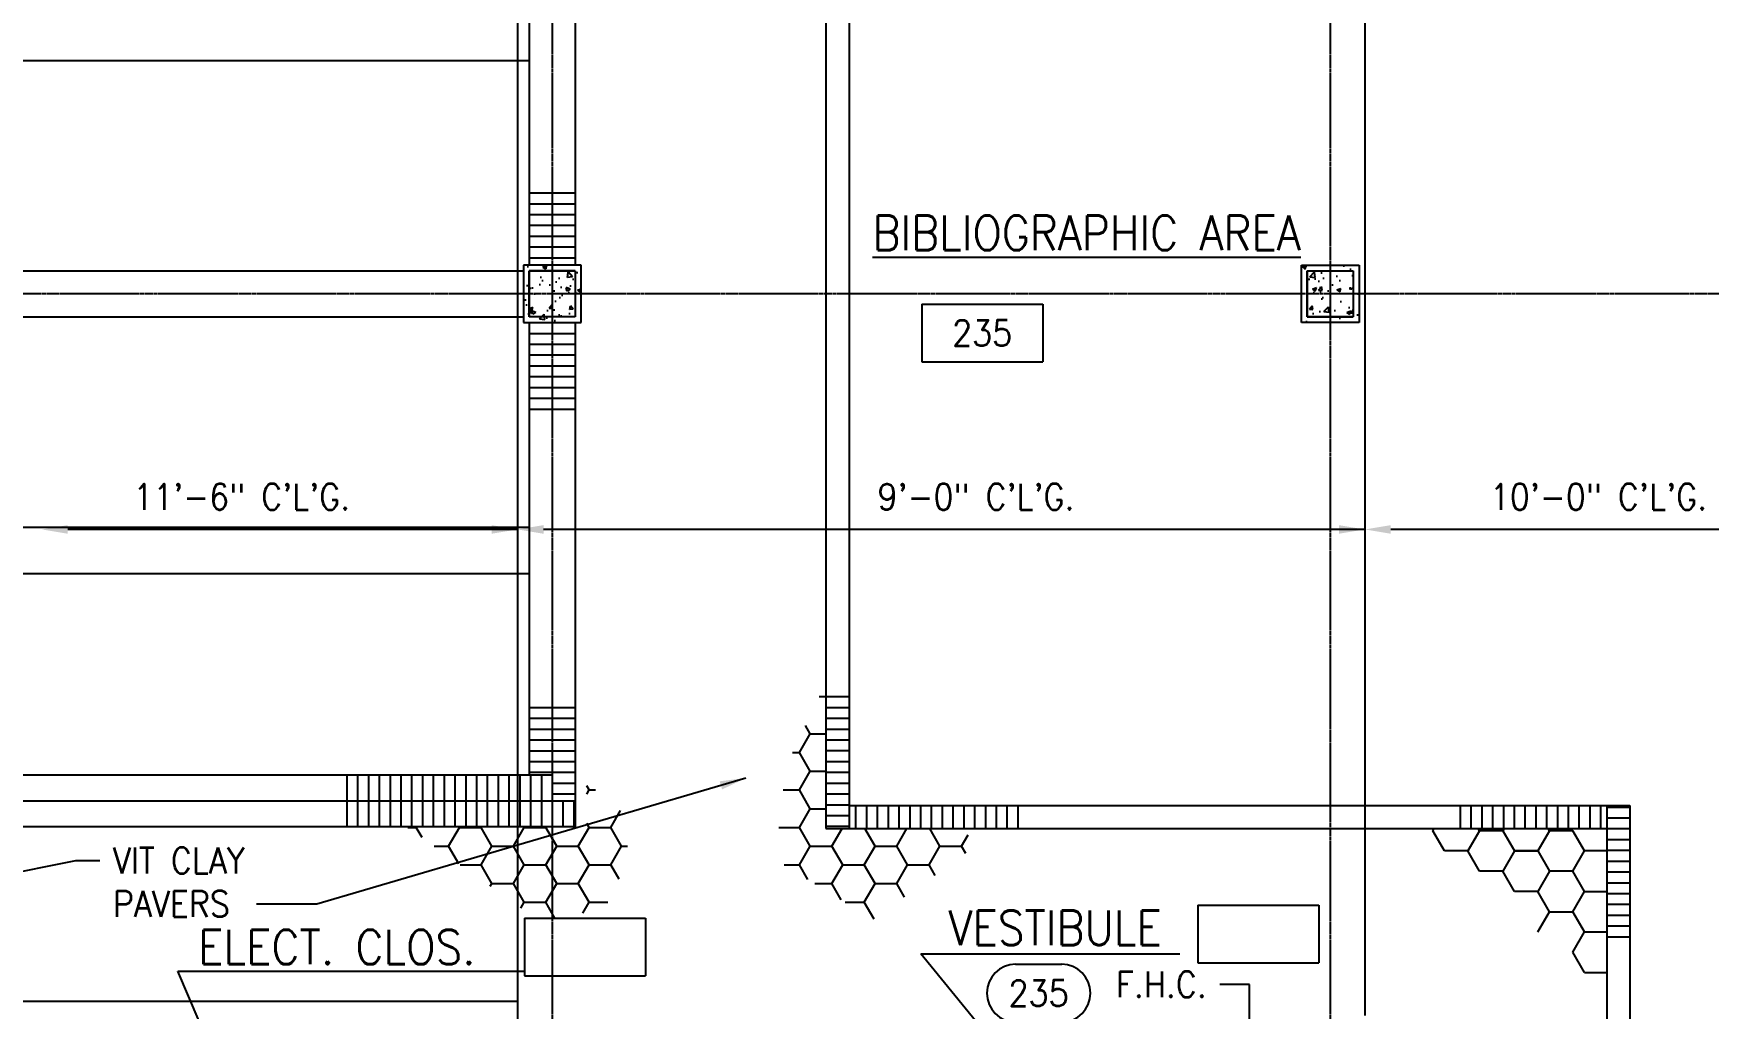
# Model space of a CAD drawing. Header units: inches. Extents: x 388 to 4053, y 352 to 2882.
# Drawn here: x 2377 to 2958, y 1339 to 1678 of the extents above; entities that cross this region are included whole.
import ezdxf
from ezdxf.enums import TextEntityAlignment as Align

# ---------------------------------------------------------------- set-up
doc = ezdxf.new("R2010")
doc.units = ezdxf.units.IN
doc.header["$LTSCALE"] = 0.5
doc.header["$MEASUREMENT"] = 0
doc.linetypes.add('CENTER', pattern=[3.25, 2.5, -0.25, 0.25, -0.25])
doc.linetypes.add('HIDDEN', pattern=[0.375, 0.25, -0.125])
for name, color, linetype in [('A-ANNO-TEXT', 7, 'Continuous'), ('A-COLS', 2, 'Continuous'), ('A-COLS-PATT', 8, 'Continuous'), ('A-DOOR-IDEN', 7, 'Continuous'), ('A-FLOR-IDEN', 7, 'Continuous'), ('A-FLOR-LEVL', 2, 'Continuous'), ('A-FLOR-OVHD', 2, 'Continuous'), ('A-FLOR-PATT', 8, 'Continuous'), ('A-GRID', 8, 'CENTER'), ('A-WALL', 2, 'Continuous'), ('A-WALL-PATT', 8, 'Continuous')]:
    doc.layers.add(name, color=color, linetype=linetype)
doc.styles.add('ROMANS', font='romans.shx', dxfattribs={"width": 0.9})
doc.dimstyles.new('LD96', dxfattribs={"dimscale": 96, "dimtxt": 0.09375, "dimasz": 0.09375, "dimexe": 0.046875, "dimexo": 0.046875, "dimgap": 0.046875, "dimtad": 0, "dimdec": 4, "dimzin": 3, "dimdsep": 46, "dimlunit": 4, "dimtxsty": 'ROMANS', "dimcen": 0.046875, "dimaunit": 1, "dimadec": 0, "dimazin": 0, "dimtfac": 0.7, "dimtdec": 4, "dimtofl": 0, "dimtmove": 2, "dimatfit": 3, "dimfxl": 0, "dimfrac": 1, "dimtolj": 1, "dimtzin": 0, "dimarcsym": 0})
doc.dimstyles.new('LE96A', dxfattribs={"dimscale": 96, "dimtxt": 0.09375, "dimasz": 0.125, "dimexe": 0.046875, "dimexo": 0.046875, "dimgap": 0.046875, "dimtad": 0, "dimdec": 4, "dimzin": 3, "dimdsep": 46, "dimlunit": 4, "dimtxsty": 'ROMANS', "dimcen": 0.046875, "dimaunit": 1, "dimadec": 0, "dimazin": 0, "dimtfac": 0.7, "dimtdec": 4, "dimtofl": 0, "dimtmove": 2, "dimatfit": 3, "dimfxl": 0, "dimfrac": 1, "dimtolj": 1, "dimtzin": 0, "dimarcsym": 0})
pattern_1 = [(0, (3.787, -1.4544), (0, 3.75), [])]
pattern_2 = [(50, (11.203, -0.822), (14.345204, -1.255043), [1.5, -16.5]), (355, (11.203, -0.822), (-2.77503, 15.04384), [1.2, -13.2]), (100.4514, (12.398, -0.927), (11.57019, 13.78879), [1.274804, -14.02284]), (46.1842, (11.203, 3.178), (21.34482, -3.31038), [2.25, -24.75]), (96.6356, (12.981, 2.902), (18.69325, 19.48236), [1.9122, -21.03426]), (351.1842, (11.203, 3.178), (18.69324, 19.48237), [1.8, -19.8]), (21, (13.203, 2.178), (11.93814, -8.052378), [1.5, -16.5]), (326, (13.203, 2.178), (4.866307, 14.503), [1.2, -13.2]), (71.4514, (14.197, 1.507), (16.80445, 6.45061), [1.274804, -14.02284]), (37.5, (11.2027, -0.8225), (0.243197, 6.657877), [0, -13.04, 0, -13.4, 0, -13.25]), (7.5, (11.203, -0.8225), (5.26139, 7.888234), [0, -7.64, 0, -12.74, 0, -5.05]), (327.5, (6.7427, -0.8225), (10.676449, -0.451097), [0, -5, 0, -15.6, 0, -20.7]), (317.5, (4.743, -0.822), (11.663723, 2.0021), [0, -6.5, 0, -10.36, 0, -14.7])]

# ---------------------------------------------------------------- blocks, each defined once
blk = doc.blocks.new('IDEN3')
for p, q in [((-0.0833, 0.1042), (0.0833, 0.1042)), ((-0.0833, -0.1042), (0.0833, -0.1042))]:
    blk.add_line(p, q)
for centre, start, end in [((-0.0833, 0), 90, 270), ((0.0833, 0), 270, 90)]:
    blk.add_arc(centre, 0.1042, start, end)
at = {"style": 'ROMANS', "width": 0.9}
blk.add_attdef('#', text='', height=0.0938, dxfattribs=at).set_placement((0, 0), align=Align.MIDDLE_CENTER)
blk = doc.blocks.new('IDEN2')
for p, q in [((-0.2188, 0.1042), (0.2188, 0.1042)), ((-0.2188, 0.1042), (-0.2188, -0.1042)), ((0.2188, 0.1042), (0.2188, -0.1042)), ((-0.2188, -0.1042), (0.2188, -0.1042))]:
    blk.add_line(p, q)
at = {"style": 'ROMANS', "width": 0.9}
blk.add_attdef('#', text='', height=0.0938, dxfattribs=at).set_placement((0, 0), align=Align.MIDDLE_CENTER)
blk = doc.blocks.new('1')
for p, q in [((-8, 8), (8, 8)), ((-8, 8), (-8, -8)), ((8, 8), (8, -8)), ((-8, -8), (8, -8))]:
    blk.add_line(p, q)

msp = doc.modelspace()

# ---------------------------------------------------------------- hatches: boundary and pattern name
at = {"layer": 'A-COLS-PATT'}
h = msp.add_hatch(dxfattribs=at)
h.set_pattern_fill('AR-CONC', color=256, scale=2, style=0)
h.set_pattern_definition([(130, (3523.867, -791.055), (-14.345204, -1.255043), [1.5, -16.5]), (185, (3523.867, -791.055), (2.77503, 15.04384), [1.2, -13.2]), (79.5486, (3522.672, -791.159), (-11.57019, 13.78879), [1.2748, -14.02284]), (133.8158, (3523.867, -787.055), (-21.34482, -3.31038), [2.25, -24.75]), (83.3644, (3522.088, -787.33), (-18.69325, 19.48236), [1.9122, -21.03426]), (188.8158, (3523.867, -787.055), (-18.69324, 19.48237), [1.8, -19.8]), (159, (3521.867, -788.055), (-11.93814, -8.05238), [1.5, -16.5]), (214, (3521.867, -788.055), (-4.86631, 14.503), [1.2, -13.2]), (108.5486, (3520.872, -788.726), (-16.80445, 6.45061), [1.2748, -14.02284]), (142.5, (3523.867, -791.0546), (-0.243197, 6.657877), [0, -13.04, 0, -13.4, 0, -13.25]), (172.5, (3523.867, -791.0546), (-5.26139, 7.888234), [0, -7.64, 0, -12.74, 0, -5.05]), (212.5, (3528.327, -791.0546), (-10.676449, -0.451097), [0, -5, 0, -15.6, 0, -20.7]), (222.5, (3530.327, -791.055), (-11.663723, 2.0021), [0, -6.5, 0, -10.36, 0, -14.7])])
h.paths.add_polyline_path([(2565.08318, 1595.27553), (2565.08318, 1579.27553), (2549.08318, 1579.27553), (2549.08318, 1595.27553)])
h = msp.add_hatch(dxfattribs=at)
h.set_pattern_fill('AR-CONC', color=256, scale=2, style=0)
h.set_pattern_definition([(50, (1860.299, -791.055), (14.345204, -1.255043), [1.5, -16.5]), (355, (1860.299, -791.055), (-2.77503, 15.04384), [1.2, -13.2]), (100.4514, (1861.495, -791.159), (11.57019, 13.78879), [1.2748, -14.02284]), (46.1842, (1860.3, -787.055), (21.34482, -3.31038), [2.25, -24.75]), (96.6356, (1862.078, -787.33), (18.69325, 19.48236), [1.9122, -21.03426]), (351.1842, (1860.3, -787.055), (18.69324, 19.48237), [1.8, -19.8]), (21, (1862.299, -788.055), (11.93814, -8.05238), [1.5, -16.5]), (326, (1862.299, -788.055), (4.86631, 14.503), [1.2, -13.2]), (71.4514, (1863.294, -788.726), (16.80445, 6.45061), [1.2748, -14.02284]), (37.5, (1860.299, -791.0546), (0.243197, 6.657877), [0, -13.04, 0, -13.4, 0, -13.25]), (7.5, (1860.299, -791.0546), (5.26139, 7.888234), [0, -7.64, 0, -12.74, 0, -5.05]), (327.5, (1855.839, -791.0546), (10.676449, -0.451097), [0, -5, 0, -15.6, 0, -20.7]), (317.5, (1853.839, -791.055), (11.663723, 2.0021), [0, -6.5, 0, -10.36, 0, -14.7])])
h.paths.add_polyline_path([(2819.08318, 1595.27553), (2819.08318, 1579.27553), (2835.08318, 1579.27553), (2835.08318, 1595.27553)])
at = {"layer": 'A-FLOR-PATT'}
h = msp.add_hatch(dxfattribs=at)
h.set_pattern_fill('LINE', color=256, scale=30, style=0)
h.set_pattern_definition(pattern_1)
h.paths.add_polyline_path([(2565.08318, 1623.05149), (2557.08318, 1623.05149), (2557.08318, 1597.27553), (2565.08318, 1597.27553)])
h.paths.add_polyline_path([(2557.08318, 1623.05149), (2549.08318, 1623.05149), (2549.08318, 1597.27553), (2557.08318, 1597.27553)])
h = msp.add_hatch(dxfattribs=at)
h.set_pattern_fill('LINE', color=256, scale=30, style=0)
h.set_pattern_definition(pattern_1)
h.paths.add_polyline_path([(2565.08318, 1577.27553), (2557.08318, 1577.27553), (2557.08318, 1544.80469), (2565.08318, 1544.80469)])
h.paths.add_polyline_path([(2557.08318, 1577.27553), (2549.08318, 1577.27553), (2549.08318, 1544.80469), (2557.08318, 1544.80469)])
h = msp.add_hatch(dxfattribs=at)
h.set_pattern_fill('HONEY', color=256, scale=60, style=0)
h.set_pattern_definition([(0, (2.88, -0.8586), (11.25, 6.49519), [7.5, -15]), (120, (2.88, -0.8586), (-11.25, 6.49519), [7.5, -15]), (60, (2.88, -0.8586), (2e-08, 12.990381), [-15, 7.5])])
h.paths.add_polyline_path([(2701.35624, 1393.52923), (2701.4621, 1401.77553), (2652.08318, 1401.77553), (2652.08318, 1452.42299), (2638.25248, 1423.52652), (2634.3946, 1391.05238), (2668.56432, 1370.13684)])
h = msp.add_hatch(dxfattribs=at)
h.set_pattern_fill('LINE', color=256, scale=30, style=0)
h.set_pattern_definition([(0, (3.4258, -0.0187), (0, 3.75), [])])
h.paths.add_polyline_path([(2557.08318, 1443.92309), (2549.08318, 1443.92309), (2549.08318, 1420.27553), (2557.08318, 1420.27553)])
h.paths.add_polyline_path([(2565.08318, 1443.92309), (2557.08318, 1443.92309), (2557.08318, 1411.27553), (2565.08318, 1411.27553)])
h = msp.add_hatch(dxfattribs=at)
h.set_pattern_fill('LINE', color=256, scale=30, angle=90, style=0)
h.set_pattern_definition([(90, (3.4258, -0.0187), (-3.75, 2e-16), [])])
h.paths.add_polyline_path([(2557.08318, 1420.27553), (2545.08318, 1420.27553), (2545.08318, 1411.27553), (2557.08318, 1411.27553)])
h.paths.add_polyline_path([(2545.08318, 1420.27553), (2485.82037, 1420.27553), (2485.82037, 1411.27553), (2545.08318, 1411.27553)])
h.paths.add_polyline_path([(2545.08318, 1411.27553), (2485.82037, 1411.27553), (2485.82037, 1402.27553), (2545.08318, 1402.27553)])
h.paths.add_polyline_path([(2557.08318, 1411.27553), (2545.08318, 1411.27553), (2545.08318, 1402.27553), (2557.08318, 1402.27553)])
h.paths.add_polyline_path([(2565.08318, 1411.27553), (2557.08318, 1411.27553), (2557.08318, 1402.27553), (2565.08318, 1402.27553)])
h = msp.add_hatch(dxfattribs=at)
h.set_pattern_fill('HONEY', color=256, scale=60, style=0)
h.set_pattern_definition([(0, (4.88, -0.8586), (11.25, 6.49519), [7.5, -15]), (120, (4.88, -0.8586), (-11.25, 6.49519), [7.5, -15]), (60, (4.88, -0.8586), (2e-08, 12.990381), [-15, 7.5])])
h.paths.add_polyline_path([(2583.99417, 1391.83209), (2580.6503, 1408.52979), (2569.08318, 1417.3864), (2569.08318, 1402.27553), (2557.08318, 1402.27553), (2557.08318, 1370.48398), (2575.17849, 1373.61643)])
h.paths.add_polyline_path([(2557.08318, 1402.27553), (2545.08318, 1402.27553), (2545.08318, 1374.8869), (2552.3793, 1369.6697), (2557.08318, 1370.48398)])
h.paths.add_polyline_path([(2545.08318, 1402.27553), (2506.78093, 1402.27553), (2545.08318, 1374.8869)])
at = {"layer": 'A-WALL-PATT'}
h = msp.add_hatch(dxfattribs=at)
h.set_pattern_fill('AR-CONC', color=256, scale=2, style=0)
h.set_pattern_definition(pattern_2)
h.paths.add_polyline_path([(2567.08318, 1597.27553), (2547.08318, 1597.27553), (2547.08318, 1577.27553), (2567.08318, 1577.27553)])
h = msp.add_hatch(dxfattribs=at)
h.set_pattern_fill('AR-CONC', color=256, scale=2, style=0)
h.set_pattern_definition(pattern_2)
h.paths.add_polyline_path([(2837.08318, 1597.27553), (2817.08318, 1597.27553), (2817.08318, 1577.27553), (2837.08318, 1577.27553)])
h = msp.add_hatch(dxfattribs=at)
h.set_pattern_fill('LINE', color=256, scale=30, style=0)
h.paths.add_polyline_path([(2660.08318, 1450.79493), (2652.08318, 1450.79493), (2652.08318, 1401.77553), (2660.08318, 1401.77553), (2660.08318, 1409.77553)])
h = msp.add_hatch(dxfattribs=at)
h.set_pattern_fill('LINE', color=256, scale=30, angle=90, style=0)
h.paths.add_polyline_path([(2721.28355, 1409.77553), (2660.08318, 1409.77553), (2660.08318, 1401.77553), (2721.28355, 1401.77553)])
h = msp.add_hatch(dxfattribs=at)
h.set_pattern_fill('LINE', color=256, scale=30, angle=90, style=0)
h.set_pattern_definition([(90, (3.509, -0.8225), (-3.75, 2e-16), [])])
h.paths.add_polyline_path([(2923.08318, 1409.77553), (2869.34016, 1409.77553), (2869.34016, 1401.77553), (2923.08318, 1401.77553)])
h = msp.add_hatch(dxfattribs=at)
h.set_pattern_fill('LINE', color=256, scale=30, style=0)
h.set_pattern_definition([(0, (3.509, -0.8225), (0, 3.75), [])])
h.paths.add_polyline_path([(2931.08318, 1409.77553), (2923.08318, 1409.77553), (2923.08318, 1364.11121), (2931.08318, 1364.11121)])

# ---------------------------------------------------------------- linework, layer by layer
at = {"layer": 'A-ANNO-TEXT', "extrusion": (0, 0, -1)}
for points in [[(-2388.99114, 1507.01135), (-2379.99114, 1505.51135), (-2388.99114, 1504.01135)], [(-2554.08318, 1507.01135), (-2545.08318, 1505.51135), (-2554.08318, 1504.01135)], [(-2848.08318, 1507.01135), (-2839.08318, 1505.51135), (-2848.08318, 1504.01135)]]:
    msp.add_solid(points, dxfattribs=at)
at = {"layer": 'A-FLOR-LEVL'}
for p, q in [((2549.08318, 1847.27553), (2549.08318, 1597.27553)), ((2565.08318, 1847.27553), (2565.08318, 1597.27553)), ((1755.08318, 1668.27553), (2549.08318, 1668.27553)), ((2297.08318, 1595.27553), (2547.08318, 1595.27553)), ((2297.08318, 1579.27553), (2547.08318, 1579.27553)), ((2549.08318, 1577.27553), (2549.08318, 1420.27553)), ((2565.08318, 1577.27553), (2565.08318, 1402.27553)), ((1755.08318, 1506.27553), (2549.08318, 1506.27553)), ((1755.08318, 1490.27553), (2549.08318, 1490.27553)), ((2557.08318, 1420.27553), (1926.55179, 1420.27553)), ((2565.08318, 1402.27553), (1926.55179, 1402.27553))]:
    msp.add_line(p, q, dxfattribs=at)
at = {"layer": 'A-FLOR-OVHD', "linetype": 'HIDDEN'}
for p, q in [((2839.08318, 1888.43283), (2839.08318, 1336.77553)), ((2545.08318, 1847.27553), (2545.08318, 1330.77553)), ((1759.08318, 1341.77553), (2545.08318, 1341.77553))]:
    msp.add_line(p, q, dxfattribs=at)
at = {"layer": 'A-FLOR-PATT'}
for p, q in [((2565.08318, 1411.27553), (1926.55179, 1411.27553)), ((2660.08318, 1409.77553), (2660.08318, 1401.77553)), ((2862.63371, 1400.9594), (2863.1049, 1401.77553)), ((2866.68799, 1393.93718), (2862.63371, 1400.9594)), ((2878.85082, 1400.9594), (2874.79654, 1393.93718)), ((2878.85082, 1400.9594), (2878.37963, 1401.77553)), ((2886.95938, 1400.9594), (2878.85082, 1400.9594)), ((2887.43057, 1401.77553), (2886.95938, 1400.9594)), ((2886.95938, 1400.9594), (2891.01366, 1393.93718)), ((2903.1765, 1400.9594), (2899.12222, 1393.93718)), ((2903.1765, 1400.9594), (2902.70531, 1401.77553)), ((2911.28506, 1400.9594), (2903.1765, 1400.9594)), ((2915.33934, 1393.93718), (2911.28506, 1400.9594)), ((2874.79654, 1393.93718), (2866.68799, 1393.93718)), ((2878.85082, 1386.91496), (2874.79654, 1393.93718)), ((2891.01366, 1393.93718), (2886.95938, 1386.91496)), ((2891.01366, 1393.93718), (2899.12222, 1393.93718)), ((2899.12222, 1393.93718), (2891.01366, 1393.93718)), ((2899.12222, 1393.93718), (2903.1765, 1386.91496)), ((2911.28506, 1386.91496), (2915.33934, 1393.93718)), ((2923.08318, 1393.93718), (2915.33934, 1393.93718)), ((2886.95938, 1386.91496), (2878.85082, 1386.91496)), ((2891.01366, 1379.89274), (2886.95938, 1386.91496)), ((2903.1765, 1386.91496), (2899.12222, 1379.89274)), ((2911.28506, 1386.91496), (2903.1765, 1386.91496)), ((2915.33934, 1379.89274), (2911.28506, 1386.91496)), ((2899.12222, 1379.89274), (2891.01366, 1379.89274)), ((2903.1765, 1372.87053), (2899.12222, 1379.89274)), ((2911.28506, 1372.87053), (2915.33934, 1379.89274)), ((2915.33934, 1379.89274), (2923.08318, 1379.89274)), ((2899.12222, 1365.84831), (2903.1765, 1372.87053)), ((2903.1765, 1372.87053), (2911.28506, 1372.87053)), ((2915.33934, 1365.84831), (2911.28506, 1372.87053)), ((2911.28506, 1358.82609), (2915.33934, 1365.84831)), ((2915.33934, 1365.84831), (2923.08318, 1365.84831)), ((2915.33934, 1351.80387), (2911.28506, 1358.82609)), ((2915.33934, 1351.80387), (2923.08318, 1351.80387))]:
    msp.add_line(p, q, dxfattribs=at)
at = {"layer": 'A-GRID'}
for p, q in [((2557.08318, 2833.64311), (2557.08318, 435.27553)), ((2827.08318, 2833.64311), (2827.08318, 435.27553)), ((4004.54291, 1587.27553), (510.08318, 1587.27553))]:
    msp.add_line(p, q, dxfattribs=at)
at = {"layer": 'A-WALL'}
for p, q in [((2652.08318, 1847.27553), (2652.08318, 1401.77553)), ((2660.08318, 1847.27553), (2660.08318, 1409.77553)), ((2567.08318, 1597.27553), (2547.08318, 1597.27553)), ((2547.08318, 1597.27553), (2547.08318, 1577.27553)), ((2549.08318, 1595.27553), (2565.08318, 1595.27553)), ((2549.08318, 1579.27553), (2549.08318, 1595.27553)), ((2565.08318, 1595.27553), (2565.08318, 1579.27553)), ((2567.08318, 1577.27553), (2567.08318, 1597.27553)), ((2817.08318, 1597.27553), (2837.08318, 1597.27553)), ((2817.08318, 1577.27553), (2817.08318, 1597.27553)), ((2819.08318, 1595.27553), (2835.08318, 1595.27553)), ((2819.08318, 1579.27553), (2819.08318, 1595.27553)), ((2835.08318, 1595.27553), (2835.08318, 1579.27553)), ((2837.08318, 1597.27553), (2837.08318, 1577.27553)), ((2547.08318, 1577.27553), (2567.08318, 1577.27553)), ((2565.08318, 1579.27553), (2549.08318, 1579.27553)), ((2837.08318, 1577.27553), (2817.08318, 1577.27553)), ((2835.08318, 1579.27553), (2819.08318, 1579.27553)), ((2660.08318, 1409.77553), (2931.08318, 1409.77553)), ((2923.08318, 1409.77553), (2923.08318, 952.27553)), ((2931.08318, 1409.77553), (2931.08318, 952.27553)), ((2652.08318, 1401.77553), (2923.08318, 1401.77553))]:
    msp.add_line(p, q, dxfattribs=at)

# ---------------------------------------------------------------- block references
at = {"layer": 'A-COLS', "extrusion": (0, 0, -1), "zscale": -1}
msp.add_blockref('1', (-2557.08318, 1587.27553), dxfattribs=at)
at = {"layer": 'A-COLS'}
msp.add_blockref('1', (2827.08318, 1587.27553), dxfattribs=at)
at = {"layer": 'A-DOOR-IDEN', "xscale": 96, "yscale": 96, "zscale": 96}
msp.add_blockref('IDEN3', (2725.88671, 1344.60463), dxfattribs=at).add_auto_attribs({'#': '235'})
at = {"layer": 'A-FLOR-IDEN', "xscale": 96, "yscale": 96, "zscale": 96}
msp.add_blockref('IDEN2', (2706.332, 1573.67327), dxfattribs=at).add_auto_attribs({'#': '235'})
for p in [(2802.12948, 1365.12677), (2568.47275, 1360.64188)]:
    msp.add_blockref('IDEN2', p, dxfattribs=at)

# ---------------------------------------------------------------- texts
at = {"layer": 'A-ANNO-TEXT', "style": 'ROMANS', "width": 0.9}
for s, p in [('11\'-6" C\'L\'G.', (2411.65927, 1512.36377)), ('9\'-0" C\'L\'G.', (2669.95207, 1512.36377)), ('10\'-0" C\'L\'G.', (2882.49461, 1512.36377))]:
    msp.add_text(s, height=9, dxfattribs=at).set_placement(p)
at = {"layer": 'A-ANNO-TEXT', "char_height": 9, "style": 'ROMANS'}
for s, insert, attachment_point in [('\\A1;VIT CLAY\\PPAVERS', (2404.64941, 1395.11199), 1), ('F.H.C.', (2784.30421, 1343.15255), 9)]:
    msp.add_mtext(s, dxfattribs=dict(at, insert=insert, attachment_point=attachment_point))
at = {"layer": 'A-FLOR-IDEN', "style": 'ROMANS', "width": 0.9}
for s, p in [('%%UBIBLIOGRAPHIC AREA', (2668.25743, 1602.41915)), ('VESTIBULE', (2694.62385, 1361.27806)), ('ELECT. CLOS.', (2434.24664, 1354.6031))]:
    msp.add_text(s, height=12, dxfattribs=at).set_placement(p)

# ---------------------------------------------------------------- leaders
at = {"layer": 'A-ANNO-TEXT'}
for points in [[(2545.08318, 1505.51135), (2388.99114, 1505.51135)], [(2839.08318, 1505.51135), (2554.08318, 1505.51135)], [(3023.48287, 1505.51135), (2848.08318, 1505.51135)], [(2624.25046, 1419.24219), (2475.39373, 1375.44026), (2454.46515, 1375.44026)]]:
    msp.add_leader(points, dimstyle='LD96', override={"dimgap": 0.046875, "dimtad": 0}, dxfattribs=at)
at = {"layer": 'A-ANNO-TEXT', "annotation_type": 0, "has_hookline": 1}
for points, hookline_direction, text_width in [([(2250.6093, 1362.61167), (2391.73778, 1390.61199), (2400.14941, 1390.61199)], 0, 52.07143), ([(2799.03398, 1324.29922), (2799.03398, 1347.65255), (2788.80421, 1347.65255)], 1, 32.01429)]:
    msp.add_leader(points, dimstyle='LD96', override={"dimgap": 0.046875, "dimtad": 0}, dxfattribs=dict(at, hookline_direction=hookline_direction, text_width=text_width))
at = {"layer": 'A-FLOR-IDEN'}
for points in [[(2723.29016, 1311.37239), (2685.02585, 1358.24881), (2774.85825, 1358.24881)], [(2466.14584, 1260.99961), (2427.20852, 1352.23385), (2547.47275, 1352.23385)]]:
    msp.add_leader(points, dimstyle='LE96A', dxfattribs=at)

doc.saveas('drawing.dxf')
